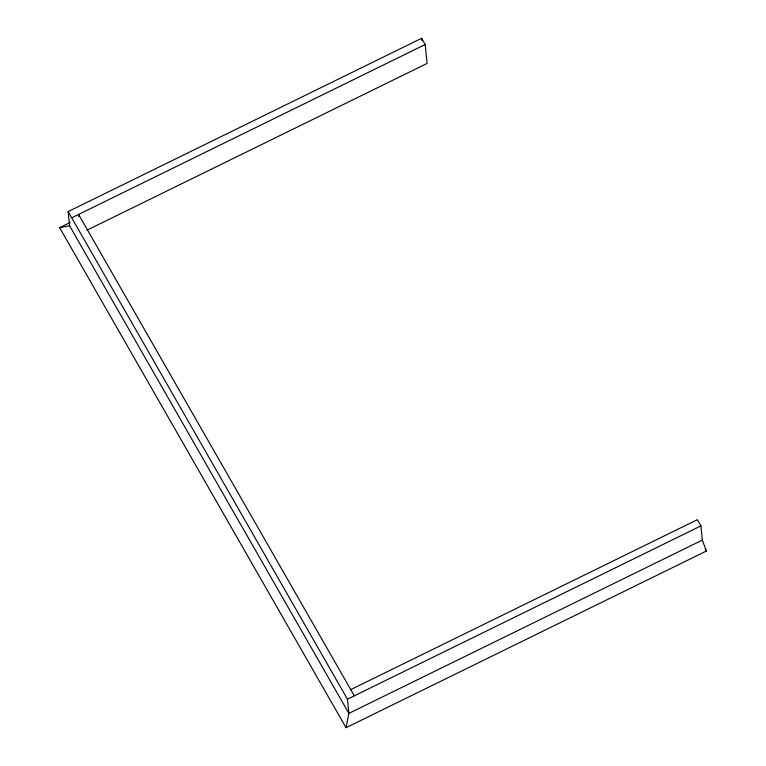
<?xml version="1.0" encoding="UTF-8"?>
<svg xmlns="http://www.w3.org/2000/svg" width="766" height="766" viewBox="0 0 766 766"><rect width="100%" height="100%" fill="white"/><g stroke="black" fill="none" stroke-linecap="round" stroke-linejoin="round"><path stroke-width="1.15" d="M350.761 689.611L697.366 519.683L700.928 525.897L702.345 540.097L706.367 551.051L346.041 727.7L348.875 713.385L347.458 699.186L68.164 211.588L421.626 38.3L425.187 44.514L427.074 63.444L86.912 230.212M71.717 217.803L425.187 44.514M346.041 727.7L59.633 227.674L70.185 222.504M347.458 699.186L700.928 525.897M702.345 540.097L348.875 713.385L69.582 225.788L68.164 211.588M59.633 227.674L69.582 225.788M705.189 548.973L706.367 551.051M354.323 695.825L78.582 214.432L78.821 216.807M421.626 38.3L421.865 40.665"/></g></svg>
